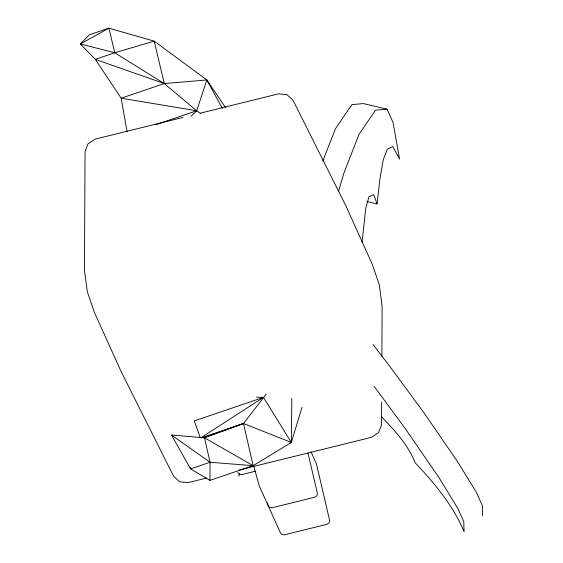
<?xml version="1.0" encoding="UTF-8"?>
<svg xmlns="http://www.w3.org/2000/svg" width="563" height="563" viewBox="0 0 563 563"><rect width="100%" height="100%" fill="white"/><g stroke="black" fill="none" stroke-linecap="round" stroke-linejoin="round"><path stroke-width="0.84" d="M381.651 402.066L381.538 424.903L378.589 432.665L371.538 437.324L239.205 469.992M381.876 356.386L382.129 306.321L379.328 284.934L372.396 264.568L345.788 205.629L292.999 100.228L286.947 94.69L278.608 93.831L200.921 113.015M209.943 480.366L210.069 462.258L204.482 437.796L171.532 435.072L190.561 468.888L209.943 480.366L253.132 465.685L291.324 442.462L302.049 407.253M291.838 398.505L291.324 442.462L289.671 443.018M362.093 242.217L365.746 208.458L368.934 196.783L373.712 194.664L377.069 203.926L366.956 201.533M377.069 203.926L379.912 178.957L383.276 159.646L387.323 149.216L392.756 146.535L399.554 159.083L393.115 122.664L387.02 109.166L363.416 103.585L351.917 104.598L335.393 128.793L322.782 161.152M238.895 476.185L239.486 473.617M338.419 191.589L343.859 173.2L358.997 134.374L375.521 110.179L387.02 109.166M127.048 131.693L121.193 98.208L95.302 59.368L80.389 43.977L89.397 34.779L108.905 28.15L154.199 41.141L206.839 79.953L196.691 110.756L190.991 116.252M266.306 394.051L243.498 423.503L204.482 437.796L253.132 465.685L243.498 423.503L201.244 437.859M201.146 437.669L263.484 397.387L291.324 442.462L243.498 423.503L203.152 437.93M225.411 107.42L206.839 79.953L164.276 83.57L154.199 41.141L114.753 52.76L95.302 59.368L164.276 83.57L196.691 110.756L200.942 113.775M155.508 124.754L196.691 110.756L121.193 98.208L164.276 83.57L114.753 52.76L80.389 43.977L108.905 28.15L114.753 52.76M253.132 465.685L210.069 462.258L190.561 468.888L190.181 467.199M182.989 117.442L95.056 139.152L88.004 143.811L85.055 151.574L84.457 270.156L87.265 291.543L94.19 311.909L120.799 370.848L173.594 476.242L179.639 481.787L187.979 482.646L206.762 478.008M255.342 471.238L241.766 474.588L239.268 474.236L237.804 472.251M256.475 397.133L263.484 397.387L194.298 420.899L200.125 437.324M171.532 435.072L210.069 462.258M381.693 416.894C394.719 430.54 408.189 444.869 415.079 462.723C434.516 483.131 452.863 505.314 464.032 531.451L463.785 521.62L457.691 508.115L438.781 477.354L405.261 428.605L374.05 386.253M373.072 344.598L388.47 364.613L423.84 412.609L457.36 461.357L476.263 492.125L482.364 505.623L482.611 515.455M206.839 79.953L222.279 108.244M311.043 451.934L316.434 463.884L329.594 520.339L329.165 522.795L327.096 524.273L284.266 534.85L281.767 534.498L280.304 532.514L259.233 485.848L253.631 465.65M307.996 453.053L317.37 493.258L316.941 495.714L314.865 497.192L272.042 507.77L269.536 507.418L268.072 505.433L267.474 502.865"/></g></svg>
